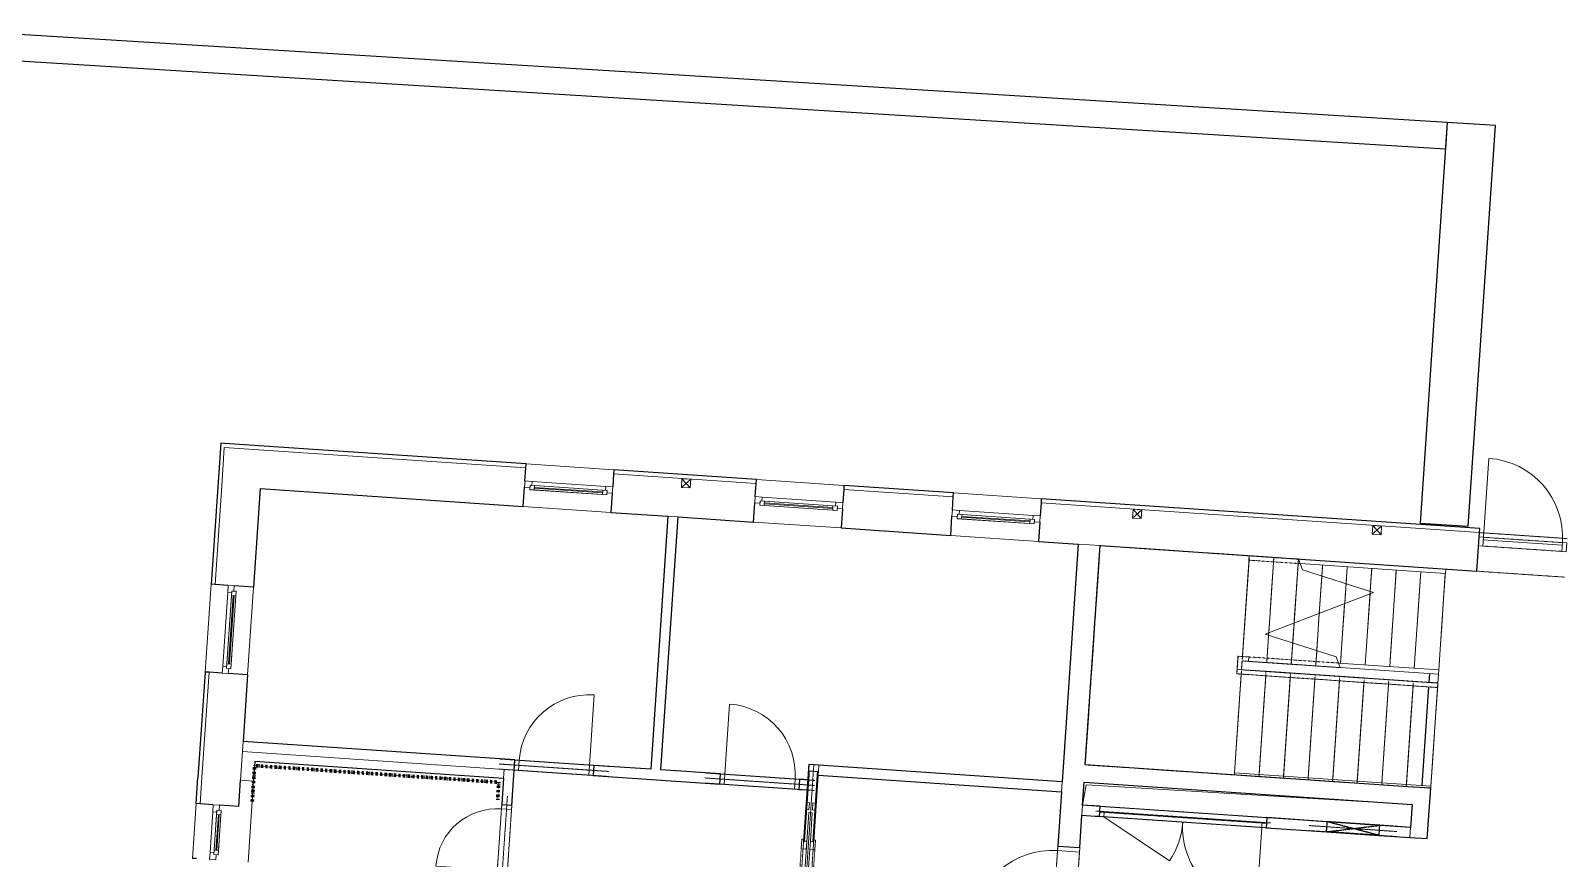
# Model space of a CAD drawing. Header units: millimetres. Extents: x -6736 to 224393, y -6260 to 72638.
# Drawn here: x 175670 to 193111, y 51600 to 61018 of the extents above; entities that cross this region are included whole.
import ezdxf

# ---------------------------------------------------------------- set-up
doc = ezdxf.new("R2010")
doc.units = ezdxf.units.MM
for name, pattern in [('HA_Dash_3mm-S1mm', [3, 2, -1]), ('HA_DashDot_2_2mm-S0_6mm', [2.2, 1, -0.6, 0, -0.6]), ('HA_DashDot_4mm-S1mm', [4, 2, -1, 0, -1])]:
    doc.linetypes.add(name, pattern=pattern)
for name, color, linetype, lineweight in [('A-AREA-____-OTLN', 9, 'Continuous', 25), ('A-DETL-GENF-OTLN', 9, 'Continuous', 9), ('A-DOOR-____-MCUT', 9, 'HA_DashDot_2_2mm-S0_6mm', 9), ('A-DOOR-____-OTLN', 9, 'Continuous', 9), ('A-DOOR-FRAM-MCUT', 9, 'Continuous', 9), ('A-DOOR-FRAM-OTLN', 9, 'Continuous', 9), ('A-FLOR-____-OTLN', 9, 'Continuous', 9), ('A-FLOR-HRAL-MBND', 9, 'HA_DashDot_4mm-S1mm', 9), ('A-FLOR-HRAL-OTLN', 9, 'Continuous', 9), ('A-GENM-____-HDLN', 9, 'HA_Dash_3mm-S1mm', 9), ('A-GENM-____-MCUT', 9, 'HA_Dash_3mm-S1mm', 25), ('A-GENM-____-OTLN', 9, 'Continuous', 9), ('A-GLAZ-____-MCUT', 9, 'Continuous', 5), ('A-GLAZ-____-OTLN', 9, 'Continuous', 5), ('A-WALL-____-MCUT', 9, 'Continuous', 25), ('A-WALL-____-OTLN', 9, 'Continuous', 9), ('I-WALL-____-MCUT', 9, 'Continuous', 25), ('I-WALL-____-OTLN', 9, 'Continuous', 9), ('M-HVAC-DUCT-OTLN', 9, 'Continuous', 9), ('S-STRS-____-MBND', 9, 'HA_DashDot_4mm-S1mm', 9), ('S-STRS-____-OTLN', 9, 'Continuous', 9)]:
    doc.layers.add(name, color=color, linetype=linetype, lineweight=lineweight)

# ---------------------------------------------------------------- blocks, each defined once
blk = doc.blocks.new('HA_DR_Single_Swing_Solid - In_BJ_800x2100-2124338-schema POHLEDU D_110_6100')
at = {"layer": 'A-DOOR-____-MCUT'}
for p, q in [((-400, 57.5), (400, 57.5)), ((-400, -57.5), (400, -57.5))]:
    blk.add_line(p, q, dxfattribs=at)
at = {"layer": 'A-DOOR-____-OTLN', "lineweight": 5}
blk.add_line((400, -857.5), (400, -57.5), dxfattribs=at)
blk.add_arc((400, -57.5), 800, 180, 270, dxfattribs=at)
at = {"layer": 'A-DOOR-FRAM-MCUT'}
for p, q in [((-400, 57.5), (-450, 57.5)), ((-450, 57.5), (-450, -57.5)), ((-400, -57.5), (-400, 57.5)), ((450, 57.5), (400, 57.5)), ((400, 57.5), (400, -57.5)), ((450, -57.5), (450, 57.5)), ((-450, -57.5), (-400, -57.5)), ((400, -57.5), (450, -57.5))]:
    blk.add_line(p, q, dxfattribs=at)
blk = doc.blocks.new('HA_DR_Single_Swing_Solid - In_BJ_800x2100-2124336-schema POHLEDU D_110_6100')
at = {"layer": 'A-DOOR-____-MCUT'}
for p, q in [((-400, 57.5), (400, 57.5)), ((-400, -57.5), (400, -57.5))]:
    blk.add_line(p, q, dxfattribs=at)
at = {"layer": 'A-DOOR-____-OTLN', "lineweight": 5}
blk.add_line((400, 857.5), (400, 57.5), dxfattribs=at)
blk.add_arc((400, 57.5), 800, 90, 180, dxfattribs=at)
at = {"layer": 'A-DOOR-FRAM-MCUT'}
for p, q in [((-450, -57.5), (-450, 57.5)), ((-450, 57.5), (-400, 57.5)), ((-400, 57.5), (-400, -57.5)), ((400, 57.5), (450, 57.5)), ((400, -57.5), (400, 57.5)), ((450, 57.5), (450, -57.5)), ((-400, -57.5), (-450, -57.5)), ((450, -57.5), (400, -57.5))]:
    blk.add_line(p, q, dxfattribs=at)
blk = doc.blocks.new('HA_DR_Single_Swing_Solid - In_BJ_700x2100-2124342-schema POHLEDU D_110_6100')
at = {"layer": 'A-DOOR-____-MCUT'}
for p, q in [((-350, 57.5), (350, 57.5)), ((-350, -57.5), (350, -57.5))]:
    blk.add_line(p, q, dxfattribs=at)
at = {"layer": 'A-DOOR-____-OTLN', "lineweight": 5}
blk.add_line((350, -757.5), (350, -57.5), dxfattribs=at)
blk.add_arc((350, -57.5), 700, 180, 270, dxfattribs=at)
at = {"layer": 'A-DOOR-FRAM-MCUT'}
for p, q in [((-350, 57.5), (-400, 57.5)), ((-400, 57.5), (-400, -57.5)), ((-350, -57.5), (-350, 57.5)), ((400, 57.5), (350, 57.5)), ((350, 57.5), (350, -57.5)), ((400, -57.5), (400, 57.5)), ((-400, -57.5), (-350, -57.5)), ((350, -57.5), (400, -57.5))]:
    blk.add_line(p, q, dxfattribs=at)
blk = doc.blocks.new('HA_DR_Single_SlidingToPocket_Solid - In_BJ_800x2100-2105140-schema POHLEDU D_110_6100')
at = {"layer": 'A-DOOR-____-MCUT'}
for p, q in [((-400, 78), (400, 78)), ((-400, -77), (400, -77))]:
    blk.add_line(p, q, dxfattribs=at)
at = {"layer": 'A-DOOR-____-MCUT', "linetype": 'Continuous', "lineweight": 5}
for p, q in [((820, 19), (-20, 19)), ((-20, 19), (-20, -20)), ((820, -20), (820, 19)), ((-20, -20), (400, -20)), ((492, -20), (820, -20)), ((100, -177), (-100, -177)), ((100, -177), (8, -231))]:
    blk.add_line(p, q, dxfattribs=at)
at = {"layer": 'A-DOOR-FRAM-MCUT'}
for p, q in [((-513, 78), (-513, 58)), ((-400, 78), (-513, 78)), ((-513, 58), (-493, 58)), ((-493, 58), (-493, -57)), ((-420, -20), (-420, 20)), ((-420, 20), (-400, 20)), ((-400, 20), (-400, 78)), ((512, 78), (400, 78)), ((400, 78), (400, 20)), ((400, 20), (492, 20)), ((492, 20), (492, 58)), ((492, 58), (512, 58)), ((512, 58), (512, 78)), ((932, 47), (852, 47)), ((852, 47), (852, 20)), ((852, 20), (932, 20)), ((932, 20), (932, 47)), ((-493, -57), (-513, -57)), ((-513, -57), (-513, -77)), ((-513, -77), (-400, -77)), ((-400, -20), (-420, -20)), ((-400, -77), (-400, -20)), ((492, -20), (400, -20)), ((400, -20), (400, -77)), ((400, -77), (512, -77)), ((492, -57), (492, -20)), ((512, -57), (492, -57)), ((512, -77), (512, -57)), ((852, -20), (852, -47)), ((932, -20), (852, -20)), ((852, -47), (932, -47)), ((932, -47), (932, -20))]:
    blk.add_line(p, q, dxfattribs=at)
blk = doc.blocks.new('HA_DR_Single_Swing_Solid - In_BJ_900x2100_Vstupni-2124274-schema POHLEDU D_110_6100')
at = {"layer": 'A-DOOR-____-MCUT'}
for p, q in [((-450, 125), (450, 125)), ((-450, -125), (450, -125))]:
    blk.add_line(p, q, dxfattribs=at)
at = {"layer": 'A-DOOR-____-OTLN'}
for p, q in [((-500, 125), (500, 125)), ((-500, -125), (500, -125))]:
    blk.add_line(p, q, dxfattribs=at)
at = {"layer": 'A-DOOR-____-OTLN', "lineweight": 5}
blk.add_line((450, -1025), (450, -125), dxfattribs=at)
blk.add_arc((450, -125), 900, 180, 270, dxfattribs=at)
at = {"layer": 'A-DOOR-FRAM-MCUT'}
for p, q in [((-450, 125), (-500, 125)), ((-500, 125), (-500, -125)), ((-450, -125), (-450, 125)), ((500, 125), (450, 125)), ((450, 125), (450, -125)), ((500, -125), (500, 125)), ((-500, -125), (-450, -125)), ((450, -125), (500, -125))]:
    blk.add_line(p, q, dxfattribs=at)
blk = doc.blocks.new('HA_WD_SinglePanel - 1000x1500-1670803-schema POHLEDU D_110_6100')
at = {"layer": 'A-GLAZ-____-MCUT'}
for p, q in [((-500, 70), (-500, 0)), ((-420, 70), (-500, 70)), ((-500, 0), (-440, 0)), ((-440, -25), (-440, 25)), ((-440, 25), (-390, 25)), ((-420, 25), (-420, 70)), ((-390, 25), (-390, -25)), ((390, 5), (-390, 5)), ((390, -25), (390, 25)), ((390, 25), (440, 25)), ((500, 70), (420, 70)), ((420, 70), (420, 25)), ((440, 25), (440, -25)), ((440, 0), (500, 0)), ((500, 0), (500, 70)), ((-390, -25), (-440, -25)), ((390, -5), (-390, -5)), ((440, -25), (390, -25))]:
    blk.add_line(p, q, dxfattribs=at)
at = {"layer": 'A-GLAZ-____-OTLN'}
for p, q in [((440, 25), (-440, 25)), ((-440, -25), (-440, 25)), ((420, 70), (-420, 70)), ((390, 25), (-390, 25)), ((440, 25), (440, -25)), ((-440, -25), (440, -25)), ((390, -25), (-390, -25))]:
    blk.add_line(p, q, dxfattribs=at)
blk = doc.blocks.new('HA_WD_SinglePanel - 625x1000-1670806-schema POHLEDU D_110_6100')
at = {"layer": 'A-GLAZ-____-MCUT'}
for p, q in [((-313, 70), (-313, 0)), ((-233, 70), (-313, 70)), ((-313, 0), (-253, 0)), ((-253, -25), (-253, 25)), ((-253, 25), (-203, 25)), ((-233, 25), (-233, 70)), ((-203, 25), (-203, -25)), ((202, 5), (-203, 5)), ((202, -25), (202, 25)), ((202, 25), (252, 25)), ((312, 70), (232, 70)), ((232, 70), (232, 25)), ((252, 25), (252, -25)), ((252, 0), (312, 0)), ((312, 0), (312, 70)), ((-203, -25), (-253, -25)), ((202, -5), (-203, -5)), ((252, -25), (202, -25))]:
    blk.add_line(p, q, dxfattribs=at)
at = {"layer": 'A-GLAZ-____-OTLN'}
for p, q in [((252, 25), (-253, 25)), ((-253, -25), (-253, 25)), ((232, 70), (-233, 70)), ((202, 25), (-203, 25)), ((252, 25), (252, -25)), ((-253, -25), (252, -25)), ((202, -25), (-203, -25))]:
    blk.add_line(p, q, dxfattribs=at)
blk = doc.blocks.new('Top Rail Type - Top Rail_Internal_-1408388-schema POHLEDU D_110_6100')
at = {"layer": 'A-FLOR-HRAL-MBND'}
for p, q in [((4901, 55452), (4901, 55502)), ((5461, 55502), (4901, 55502)), ((5484, 55452), (4901, 55452))]:
    blk.add_line(p, q, dxfattribs=at)
at = {"layer": 'A-FLOR-HRAL-OTLN'}
for p, q in [((5461, 55502), (5484, 55452)), ((7141, 55502), (5461, 55502)), ((7141, 55452), (7141, 55502)), ((7141, 55452), (5484, 55452))]:
    blk.add_line(p, q, dxfattribs=at)
blk = doc.blocks.new('Top Rail Type - Top Rail_Internal_-1408404-schema POHLEDU D_110_6100')
at = {"layer": 'A-FLOR-HRAL-MBND'}
for p, q in [((4850, 54353), (4850, 54152)), ((4975, 54353), (4850, 54353)), ((4900, 54303), (4900, 54202)), ((4975, 54303), (4900, 54303)), ((5997, 54353), (4975, 54353)), ((6020, 54303), (4975, 54303)), ((4850, 54152), (7141, 54152)), ((4900, 54202), (7141, 54202)), ((7141, 54202), (7141, 54152))]:
    blk.add_line(p, q, dxfattribs=at)
at = {"layer": 'A-FLOR-HRAL-OTLN'}
for p, q in [((5997, 54353), (6020, 54303)), ((7141, 54353), (5997, 54353)), ((7141, 54303), (6020, 54303)), ((7141, 54303), (7141, 54353))]:
    blk.add_line(p, q, dxfattribs=at)
blk = doc.blocks.new('HA_GM_Shaft_Rectangle - Default-2031605-schema POHLEDU D_110_6100')
at = {"layer": 'A-DETL-GENF-OTLN'}
for p, q in [((26, -26), (3740, 0)), ((0, -260), (26, -26))]:
    blk.add_line(p, q, dxfattribs=at)
at = {"layer": 'A-GENM-____-OTLN'}
for p, q in [((0, -260), (0, 0)), ((0, 0), (3740, 0)), ((3740, 0), (3740, -260)), ((3740, -260), (0, -260))]:
    blk.add_line(p, q, dxfattribs=at)
blk = doc.blocks.new('HA_GM_Tiling_LineBased - Generic Tiles-2043970-schema POHLEDU D_110_6100')
at = {"layer": 'A-GENM-____-OTLN', "linetype": 'HA_DashDot_4mm-S1mm', "lineweight": 80}
blk.add_line((50, -50), (475, -50), dxfattribs=at)
blk = doc.blocks.new('HA_GM_Tiling_LineBased - Generic Tiles-2044023-schema POHLEDU D_110_6100')
at = {"layer": 'A-GENM-____-OTLN', "linetype": 'HA_DashDot_4mm-S1mm', "lineweight": 80}
blk.add_line((50, -50), (2835, -50), dxfattribs=at)
blk = doc.blocks.new('HA_GM_Tiling_LineBased - Generic Tiles-2043971-schema POHLEDU D_110_6100')
at = {"layer": 'A-GENM-____-OTLN', "linetype": 'HA_DashDot_4mm-S1mm', "lineweight": 80}
blk.add_line((50, -50), (250, -50), dxfattribs=at)
blk = doc.blocks.new('HA_DR_Single_Swing_Solid_ButtFrame - In_FAS_900x2350_Unik-2005942-schema POHLEDU D_110_6100')
at = {"layer": 'A-DOOR-____-MCUT'}
for p, q in [((-450, -70), (450, -70)), ((-450, -170), (450, -170))]:
    blk.add_line(p, q, dxfattribs=at)
at = {"layer": 'A-DOOR-____-OTLN', "lineweight": 5}
blk.add_line((450, -1070), (450, -170), dxfattribs=at)
blk.add_arc((450, -170), 900, 180, 270, dxfattribs=at)
at = {"layer": 'A-DOOR-FRAM-MCUT'}
for p, q in [((-450, -70), (-500, -70)), ((-500, -70), (-500, -170)), ((-500, -170), (-450, -170)), ((-450, -170), (-450, -70)), ((500, -70), (450, -70)), ((450, -70), (450, -170)), ((450, -170), (500, -170)), ((500, -170), (500, -70))]:
    blk.add_line(p, q, dxfattribs=at)
at = {"layer": 'A-DOOR-FRAM-OTLN', "linetype": 'HA_DashDot_2_2mm-S0_6mm'}
for p, q in [((500, 220), (-500, 220)), ((500, -220), (-500, -220))]:
    blk.add_line(p, q, dxfattribs=at)
blk = doc.blocks.new('HA_DR_Double_Swing_Solid_wCasing - In_1800x2100_900-1873957-schema POHLEDU D_110_6100')
at = {"layer": 'A-DOOR-____-MCUT'}
for p, q in [((-900, -7.5), (900, -7.5)), ((-900, -57.5), (900, -57.5))]:
    blk.add_line(p, q, dxfattribs=at)
at = {"layer": 'A-DOOR-____-OTLN', "lineweight": 5}
for p, q in [((-120.6, -507.5), (-900, -57.5)), ((900, -957.5), (900, -57.5))]:
    blk.add_line(p, q, dxfattribs=at)
for centre, start, end in [((-900, -57.5), 330, 360), ((900, -57.5), 180, 270)]:
    blk.add_arc(centre, 900, start, end, dxfattribs=at)
at = {"layer": 'A-DOOR-FRAM-MCUT'}
for p, q in [((-900, -7.5), (-950, -7.5)), ((-950, -7.5), (-950, -57.5)), ((-950, -57.5), (-900, -57.5)), ((-900, -57.5), (-900, -7.5)), ((950, -7.5), (900, -7.5)), ((900, -7.5), (900, -57.5)), ((900, -57.5), (950, -57.5)), ((950, -57.5), (950, -7.5))]:
    blk.add_line(p, q, dxfattribs=at)
blk = doc.blocks.new('TB_Porotherm KP11_5_1250mm - TB_Porotherm KP11_5_1250mm-1919733-schema POHLEDU D_110_6100')
at = {"layer": 'A-GENM-____-HDLN'}
for p, q in [((-625, 57.5), (625, 57.5)), ((-625, 0), (625, 0)), ((625, -57.5), (-625, -57.5))]:
    blk.add_line(p, q, dxfattribs=at)
blk = doc.blocks.new('TB_Porotherm KP11_5_1000mm - TB_Porotherm KP11_5_1000mm-1925202-schema POHLEDU D_110_6100')
at = {"layer": 'A-GENM-____-HDLN'}
for p, q in [((500, 57.5), (-500, 57.5)), ((-500, 0), (500, 0)), ((-500, -57.5), (500, -57.5))]:
    blk.add_line(p, q, dxfattribs=at)
blk = doc.blocks.new('TB_Porotherm KP11_5_2000mm - TB_Porotherm KP11_5_2000mm-1927944-schema POHLEDU D_110_6100')
at = {"layer": 'A-GENM-____-HDLN'}
for p, q in [((1000, 57.5), (-1000, 57.5)), ((-1000, 0), (1000, 0)), ((-1000, -57.5), (1000, -57.5))]:
    blk.add_line(p, q, dxfattribs=at)
blk = doc.blocks.new('HA_GM_Opening_Rectangle_WallBased - Default-2069058-schema POHLEDU D_110_6100')
at = {"layer": 'A-GENM-____-MCUT'}
for p, q in [((425, 57.5), (-175, -57.5)), ((-175, 57.5), (425, -57.5)), ((-175, 57.5), (-175, -57.5)), ((-175, 57.5), (425, 57.5)), ((425, 57.5), (425, -57.5)), ((-175, -57.5), (425, -57.5))]:
    blk.add_line(p, q, dxfattribs=at)
blk = doc.blocks.new('185-01_OBJEKT B_Central_rvt-5-schema POHLEDU D_110_6100')
at = {"layer": 'A-AREA-____-OTLN'}
for p, q in [((10615, 52429), (10691, 53551)), ((10695, 53601), (10702, 53701))]:
    blk.add_line(p, q, dxfattribs=at)
at = {"layer": 'A-FLOR-____-OTLN'}
for p, q in [((6952, 55158), (9207, 55005)), ((12209, 55163), (11311, 55224)), ((10801, 53695), (10795, 53594)), ((10791, 53545), (10715, 52422)), ((8846, 52063), (6951, 52192))]:
    blk.add_line(p, q, dxfattribs=at)
at = {"layer": 'A-WALL-____-MCUT'}
for p, q in [((-3057, 56324), (-3166, 54718)), ((-3012, 56321), (-3057, 56324)), ((420, 56088), (-3012, 56321)), ((406, 55893), (417, 56043)), ((417, 56043), (420, 56088)), ((1417, 56020), (1414, 55975)), ((3039, 55910), (1417, 56020)), ((387, 55604), (402, 55824)), ((1414, 55975), (1404, 55826)), ((3025, 55716), (3036, 55865)), ((3036, 55865), (3039, 55910)), ((4036, 55843), (4033, 55798)), ((5283, 55758), (4036, 55843)), ((-2606, 55807), (-2683, 54685)), ((-2606, 55807), (387, 55604)), ((1399, 55756), (1384, 55536)), ((3006, 55426), (3021, 55646)), ((4033, 55798), (4023, 55648)), ((5270, 55563), (5280, 55713)), ((5280, 55713), (5283, 55758)), ((6278, 55645), (6268, 55496)), ((6281, 55690), (6278, 55645)), ((11270, 55352), (6281, 55690)), ((1384, 55536), (2033, 55492)), ((2148, 55485), (3006, 55426)), ((4018, 55578), (4003, 55359)), ((5251, 55274), (5265, 55494)), ((4003, 55359), (5251, 55274)), ((6263, 55426), (6248, 55206)), ((11237, 54868), (11267, 55307)), ((11267, 55307), (11270, 55352)), ((6248, 55206), (6702, 55176)), ((6952, 55159), (11237, 54868)), ((-3121, 54715), (-3166, 54718)), ((-2972, 54705), (-3121, 54715)), ((-2683, 54685), (-2902, 54700)), ((-3234, 53720), (-3316, 52521)), ((-3189, 53717), (-3234, 53720)), ((-3040, 53707), (-3189, 53717)), ((-2750, 53687), (-2970, 53702)), ((-2750, 53687), (-2802, 52929)), ((-3336, 52223), (-3316, 52521)), ((-2852, 52191), (-2832, 52488)), ((-3291, 52220), (-3336, 52223)), ((-3141, 52210), (-3291, 52220)), ((-2852, 52191), (-3071, 52206)), ((-3333, 51597), (-3378, 51600))]:
    blk.add_line(p, q, dxfattribs=at)
at = {"layer": 'A-WALL-____-MCUT', "lineweight": 9}
for p, q in [((-3016, 56276), (-3045, 55837)), ((-3045, 55837), (-3016, 56276)), ((417, 56043), (-3016, 56276)), ((-3016, 56276), (417, 56043)), ((-3045, 55837), (-3121, 54715)), ((-3121, 54715), (-3045, 55837)), ((3036, 55865), (1414, 55975)), ((1414, 55975), (3036, 55865)), ((5280, 55713), (4033, 55798)), ((4033, 55798), (5280, 55713)), ((11267, 55307), (6278, 55645)), ((6278, 55645), (11267, 55307)), ((2148, 55485), (2033, 55492)), ((6952, 55159), (6702, 55176)), ((-3189, 53717), (-3271, 52518)), ((-3271, 52518), (-3189, 53717)), ((-2802, 52929), (-2809, 52814)), ((-2832, 52488), (-2816, 52714)), ((-2816, 52714), (-2832, 52488)), ((-2809, 52814), (-2816, 52714)), ((-2809, 52814), (169, 52612)), ((169, 52612), (-2809, 52814)), ((-3271, 52518), (-3291, 52220)), ((-3291, 52220), (-3271, 52518)), ((162, 52512), (169, 52612)), ((6511, 52357), (6519, 52472)), ((6751, 52205), (6743, 52091)), ((10475, 51837), (10483, 51952))]:
    blk.add_line(p, q, dxfattribs=at)
at = {"layer": 'A-WALL-____-OTLN'}
for p, q in [((420, 56088), (1417, 56020)), ((3039, 55910), (4036, 55843)), ((5283, 55758), (6281, 55690)), ((1384, 55536), (387, 55604)), ((4003, 55359), (3006, 55426)), ((6248, 55206), (5251, 55274)), ((-3234, 53720), (-3166, 54718)), ((-2683, 54685), (-2750, 53687)), ((-3378, 51600), (-3336, 52223))]:
    blk.add_line(p, q, dxfattribs=at)
at = {"layer": 'I-WALL-____-MCUT'}
for p, q in [((2033, 55492), (1838, 52614)), ((1952, 52606), (2148, 55485)), ((6702, 55176), (6519, 52472)), ((6782, 52664), (6952, 55159)), ((291, 52719), (-2802, 52929)), ((-2667, 52704), (-2682, 52478)), ((-2667, 52704), (162, 52512)), ((283, 52604), (291, 52719)), ((162, 52512), (142, 52213)), ((256, 52205), (283, 52604)), ((1189, 52658), (1181, 52543)), ((1181, 52543), (2623, 52445)), ((1838, 52614), (1189, 52658)), ((2631, 52560), (1952, 52606)), ((2623, 52445), (2631, 52560)), ((3529, 52499), (3521, 52385)), ((3624, 52493), (3529, 52499)), ((3586, 51796), (3638, 52552)), ((3628, 52553), (3624, 52493)), ((3635, 52667), (3628, 52553)), ((6519, 52472), (3635, 52667)), ((3638, 52552), (3640, 52594)), ((3640, 52594), (3735, 52588)), ((3732, 52546), (3681, 51790)), ((3691, 51789), (3742, 52545)), ((3735, 52588), (3732, 52546)), ((3742, 52545), (6511, 52357)), ((10514, 52411), (6782, 52664)), ((3521, 52385), (3616, 52378)), ((3616, 52378), (3576, 51797)), ((6511, 52357), (6469, 51738)), ((6751, 52205), (6769, 52465)), ((6769, 52465), (10500, 52212)), ((10713, 52398), (10514, 52411)), ((10674, 51824), (10713, 52398)), ((142, 52213), (256, 52205)), ((6951, 52192), (6751, 52205)), ((6943, 52077), (6951, 52192)), ((10500, 52212), (10483, 51952)), ((6718, 51722), (6743, 52091)), ((6743, 52091), (6943, 52077)), ((8846, 52063), (8839, 51948)), ((9535, 52016), (8846, 52063)), ((10133, 51976), (9535, 52016)), ((10483, 51952), (10133, 51976)), ((8839, 51948), (9527, 51902)), ((9527, 51902), (10126, 51861)), ((10126, 51861), (10475, 51837)), ((10475, 51837), (10674, 51824)), ((3576, 51797), (3586, 51796)), ((3681, 51790), (3691, 51789)), ((6469, 51738), (6718, 51722))]:
    blk.add_line(p, q, dxfattribs=at)
at = {"layer": 'I-WALL-____-OTLN'}
for q in [(-2832, 52488), (-2744, 51557)]:
    blk.add_line((-2682, 52478), q, dxfattribs=at)
at = {"layer": 'M-HVAC-DUCT-OTLN', "lineweight": 5}
for p, q in [((2186, 55821), (2192, 55920)), ((2292, 55914), (2186, 55821)), ((2285, 55814), (2186, 55821)), ((2285, 55814), (2192, 55920)), ((2192, 55920), (2292, 55914)), ((2292, 55914), (2285, 55814)), ((7319, 55472), (7326, 55572)), ((7425, 55565), (7319, 55472)), ((7419, 55465), (7319, 55472)), ((7419, 55465), (7326, 55572)), ((7326, 55572), (7425, 55565)), ((7425, 55565), (7419, 55465)), ((10047, 55287), (10054, 55387)), ((10154, 55380), (10047, 55287)), ((10147, 55280), (10054, 55387)), ((10054, 55387), (10154, 55380)), ((10154, 55380), (10147, 55280)), ((10147, 55280), (10047, 55287))]:
    blk.add_line(p, q, dxfattribs=at)
at = {"layer": 'S-STRS-____-MBND'}
for p, q in [((6952, 55159), (6782, 52664)), ((8648, 55043), (6952, 55159)), ((8567, 53846), (8648, 55043)), ((8567, 53846), (8648, 55043)), ((9207, 55006), (8648, 55043)), ((8869, 54165), (8927, 55025)), ((8869, 54165), (8927, 55025)), ((9157, 54277), (9206, 55006)), ((9157, 54277), (9206, 55006)), ((9445, 54388), (9474, 54813)), ((9445, 54388), (9474, 54813)), ((9733, 54499), (9749, 54726)), ((9733, 54499), (9749, 54726)), ((10022, 54611), (10024, 54639)), ((10022, 54611), (10024, 54639)), ((8846, 53827), (8867, 54137)), ((8846, 53827), (8867, 54137)), ((9125, 53808), (9142, 54050)), ((9125, 53808), (9142, 54050)), ((9405, 53789), (9416, 53963)), ((9405, 53789), (9416, 53963)), ((8560, 53746), (8478, 52549)), ((8560, 53746), (8478, 52549)), ((8560, 53746), (8567, 53846)), ((8560, 53746), (10795, 53595)), ((9684, 53770), (8567, 53846)), ((8839, 53728), (8758, 52530)), ((8839, 53728), (8758, 52530)), ((9118, 53709), (9037, 52511)), ((9118, 53709), (9037, 52511)), ((9398, 53690), (9317, 52492)), ((9398, 53690), (9317, 52492)), ((9677, 53671), (9596, 52473)), ((9677, 53671), (9596, 52473)), ((9957, 53652), (9875, 52454)), ((9957, 53652), (9875, 52454)), ((10236, 53633), (10155, 52435)), ((10236, 53633), (10155, 52435)), ((10515, 53614), (10434, 52416)), ((10515, 53614), (10434, 52416)), ((10795, 53595), (10713, 52398)), ((6782, 52664), (8478, 52549)), ((8478, 52549), (10713, 52398))]:
    blk.add_line(p, q, dxfattribs=at)
at = {"layer": 'S-STRS-____-MBND', "linetype": 'Continuous', "lineweight": 5}
for p, q in [((9227, 54954), (9254, 54882)), ((9254, 54882), (10063, 54626)), ((10063, 54626), (8828, 54149)), ((8828, 54149), (9636, 53894)), ((9636, 53894), (9664, 53822))]:
    blk.add_line(p, q, dxfattribs=at)
at = {"layer": 'S-STRS-____-OTLN', "linetype": 'HA_DashDot_4mm-S1mm'}
for p, q in [((9474, 54813), (9482, 54936)), ((9749, 54726), (9762, 54917)), ((10024, 54639), (10041, 54898)), ((10246, 53783), (10321, 54879)), ((10525, 53764), (10600, 54860)), ((10805, 53745), (10879, 54842)), ((9967, 53802), (10022, 54611)), ((9687, 53821), (9733, 54499)), ((9142, 54050), (9157, 54277)), ((9416, 53963), (9445, 54388)), ((8867, 54137), (8869, 54165))]:
    blk.add_line(p, q, dxfattribs=at)
at = {"layer": 'S-STRS-____-OTLN'}
for p, q in [((9474, 54813), (9482, 54936)), ((9749, 54726), (9762, 54917)), ((10024, 54639), (10041, 54898)), ((10246, 53783), (10321, 54879)), ((10525, 53764), (10600, 54860)), ((10805, 53745), (10879, 54842)), ((9967, 53802), (10022, 54611)), ((9687, 53821), (9733, 54499)), ((9142, 54050), (9157, 54277)), ((9416, 53963), (9445, 54388)), ((8867, 54137), (8869, 54165)), ((9684, 53770), (9684, 53770)), ((9963, 53751), (9684, 53770)), ((10243, 53732), (9963, 53751)), ((10522, 53714), (10243, 53732)), ((10801, 53695), (10522, 53714))]:
    blk.add_line(p, q, dxfattribs=at)
at = {"layer": 'A-DOOR-____-OTLN', "lineweight": 9}
for name, p, rotation in [('HA_DR_Single_Swing_Solid_ButtFrame - In_FAS_900x2350_Unik-2005942-schema POHLEDU D_110_6100', (11751, 55053), 176.1172724189429), ('HA_DR_Single_Swing_Solid - In_BJ_800x2100-2124336-schema POHLEDU D_110_6100', (736, 52631), 356.1172724189428), ('HA_DR_Single_Swing_Solid - In_BJ_800x2100-2124338-schema POHLEDU D_110_6100', (3076, 52472), 176.1172724189429), ('HA_DR_Single_Swing_Solid - In_BJ_700x2100-2124342-schema POHLEDU D_110_6100', (172, 51810), 266.1172724189429), ('HA_DR_Single_SlidingToPocket_Solid - In_BJ_800x2100-2105140-schema POHLEDU D_110_6100', (3600, 51302), 86.1172724189423), ('HA_DR_Double_Swing_Solid_wCasing - In_1800x2100_900-1873957-schema POHLEDU D_110_6100', (7895, 52070), 356.1172724189428), ('HA_DR_Single_Swing_Solid - In_BJ_900x2100_Vstupni-2124274-schema POHLEDU D_110_6100', (6560, 51231), 266.1172724189429)]:
    blk.add_blockref(name, p, dxfattribs=dict(at, rotation=rotation))
at = {"layer": 'A-FLOR-HRAL-OTLN', "lineweight": 9, "rotation": 356.1172724189431}
for name in ['Top Rail Type - Top Rail_Internal_-1408388-schema POHLEDU D_110_6100', 'Top Rail Type - Top Rail_Internal_-1408404-schema POHLEDU D_110_6100']:
    blk.add_blockref(name, (0, 0), dxfattribs=at)
at = {"layer": 'A-GENM-____-OTLN', "lineweight": 9}
for name, p, rotation in [('TB_Porotherm KP11_5_1250mm - TB_Porotherm KP11_5_1250mm-1919733-schema POHLEDU D_110_6100', (736, 52631), 356.1172724189431), ('HA_GM_Tiling_LineBased - Generic Tiles-2043970-schema POHLEDU D_110_6100', (-2752, 52184), 86.117272418943), ('HA_GM_Tiling_LineBased - Generic Tiles-2044023-schema POHLEDU D_110_6100', (-2716, 52708), 356.1172724189429), ('TB_Porotherm KP11_5_1250mm - TB_Porotherm KP11_5_1250mm-1919733-schema POHLEDU D_110_6100', (3076, 52472), 356.1172724189431), ('TB_Porotherm KP11_5_2000mm - TB_Porotherm KP11_5_2000mm-1927944-schema POHLEDU D_110_6100', (3625, 51666), 266.1172724189429), ('HA_GM_Tiling_LineBased - Generic Tiles-2043971-schema POHLEDU D_110_6100', (162, 52512), 266.117272418943), ('HA_GM_Shaft_Rectangle - Default-2031605-schema POHLEDU D_110_6100', (6769, 52465), 356.1172724189424), ('TB_Porotherm KP11_5_1000mm - TB_Porotherm KP11_5_1000mm-1925202-schema POHLEDU D_110_6100', (172, 51810), 266.1172724189429), ('TB_Porotherm KP11_5_2000mm - TB_Porotherm KP11_5_2000mm-1927944-schema POHLEDU D_110_6100', (7895, 52070), 356.1172724189435), ('TB_Porotherm KP11_5_1000mm - TB_Porotherm KP11_5_1000mm-1925202-schema POHLEDU D_110_6100', (9830, 51939), 356.1172724189435), ('HA_GM_Opening_Rectangle_WallBased - Default-2069058-schema POHLEDU D_110_6100', (9955, 51930), 176.1172724189429)]:
    blk.add_blockref(name, p, dxfattribs=dict(at, rotation=rotation))
at = {"layer": 'A-GLAZ-____-OTLN', "lineweight": 9}
for name, p, rotation in [('HA_WD_SinglePanel - 1000x1500-1670803-schema POHLEDU D_110_6100', (901, 55790), 356.1172724189428), ('HA_WD_SinglePanel - 1000x1500-1670803-schema POHLEDU D_110_6100', (3520, 55612), 356.1172724189428), ('HA_WD_SinglePanel - 1000x1500-1670803-schema POHLEDU D_110_6100', (5764, 55460), 356.1172724189428), ('HA_WD_SinglePanel - 1000x1500-1670803-schema POHLEDU D_110_6100', (-2936, 54201), 86.11727241894292), ('HA_WD_SinglePanel - 625x1000-1670806-schema POHLEDU D_110_6100', (-3092, 51894), 86.11727241894292)]:
    blk.add_blockref(name, p, dxfattribs=dict(at, rotation=rotation))
blk = doc.blocks.new('HA_GM_Shaft_Rectangle - Default-2321896-schema POHLEDU D_110_6100')
at = {"layer": 'A-DETL-GENF-OTLN'}
for p, q in [((26, -26), (3740, 0)), ((0, -260), (26, -26))]:
    blk.add_line(p, q, dxfattribs=at)
at = {"layer": 'A-GENM-____-OTLN'}
blk.add_line((2100, -260), (200, -260), dxfattribs=at)
blk = doc.blocks.new('Top Rail Type - Top Rail_Internal_-1408601-schema POHLEDU D_110_6100')
at = {"layer": 'A-FLOR-HRAL-OTLN'}
for p, q in [((8644, 54993), (8648, 55043)), ((8684, 54990), (8644, 54993))]:
    blk.add_line(p, q, dxfattribs=at)
blk = doc.blocks.new('Top Rail Type - Top Rail_Internal_-V96-schema POHLEDU D_110_6100')
at = {"layer": 'A-FLOR-HRAL-OTLN'}
for p, q in [((8644, 54993), (8648, 55043)), ((8684, 54990), (8644, 54993))]:
    blk.add_line(p, q, dxfattribs=at)
blk = doc.blocks.new('Top Rail Type - Top Rail_Internal_-1408617-schema POHLEDU D_110_6100')
at = {"layer": 'A-FLOR-HRAL-OTLN'}
for p, q in [((8511, 53775), (8520, 53900)), ((8520, 53900), (8644, 53891)), ((8509, 53749), (8506, 53700)), ((8506, 53700), (8509, 53749)), ((8509, 53749), (8511, 53775)), ((8509, 53749), (10795, 53594)), ((8561, 53772), (8559, 53746)), ((8566, 53847), (8561, 53772)), ((8641, 53842), (8566, 53847)), ((8644, 53891), (8641, 53842)), ((10791, 53545), (8506, 53700)), ((10795, 53594), (10791, 53545))]:
    blk.add_line(p, q, dxfattribs=at)
blk = doc.blocks.new('Top Rail Type - Top Rail_Internal_-V97-schema POHLEDU D_110_6100')
at = {"layer": 'A-FLOR-HRAL-OTLN'}
for p, q in [((8520, 53900), (8509, 53749)), ((8644, 53891), (8520, 53900)), ((8566, 53847), (8559, 53746)), ((8559, 53746), (10795, 53594)), ((8641, 53842), (8566, 53847)), ((8506, 53700), (10791, 53545)), ((10795, 53594), (10791, 53545))]:
    blk.add_line(p, q, dxfattribs=at)
blk = doc.blocks.new('Top Rail Type - Top Rail_Internal_-2229680-schema POHLEDU D_110_6100')
at = {"layer": 'A-FLOR-HRAL-OTLN'}
for p, q in [((8478, 52549), (8480, 52574)), ((8480, 52574), (10715, 52422)), ((10715, 52422), (10713, 52398))]:
    blk.add_line(p, q, dxfattribs=at)
blk = doc.blocks.new('Top Rail Type - Top Rail_Internal_-V107-schema POHLEDU D_110_6100')
at = {"layer": 'A-FLOR-HRAL-OTLN'}
for p, q in [((8480, 52574), (8478, 52549)), ((8480, 52574), (10715, 52422)), ((10715, 52422), (10713, 52398))]:
    blk.add_line(p, q, dxfattribs=at)

msp = doc.modelspace()

# ---------------------------------------------------------------- linework, layer by layer
at = {"layer": 'A-WALL-____-MCUT'}
for p, q in [((191790, 59972), (174857, 61018)), ((174838, 60719), (191770, 59673)), ((191790, 59972), (191481, 55415)), ((191788, 59972), (191770, 59673)), ((192339, 59937), (191788, 59972)), ((192029, 55378), (192339, 59937)), ((191481, 55415), (192029, 55378))]:
    msp.add_line(p, q, dxfattribs=at)
at = {"layer": 'A-WALL-____-OTLN'}
msp.add_line((192156, 55307), (193154, 55239), dxfattribs=at)
at = {"layer": 'S-STRS-____-OTLN'}
for p, q in [((189459, 53897), (189534, 54993)), ((189758, 54165), (189816, 55024)), ((190046, 54277), (190096, 55005)), ((190334, 54388), (190363, 54813)), ((190623, 54499), (190638, 54726)), ((190911, 54611), (190913, 54639)), ((189735, 53827), (189756, 54137)), ((190014, 53808), (190031, 54050)), ((190294, 53789), (190306, 53963)), ((189449, 53746), (189456, 53846)), ((189449, 53746), (189728, 53728)), ((189735, 53827), (189456, 53846)), ((189728, 53728), (190008, 53709)), ((190014, 53808), (189735, 53827)), ((190294, 53789), (190014, 53808)), ((190573, 53770), (190294, 53789)), ((189446, 53696), (189369, 52574)), ((189725, 53677), (189649, 52555)), ((190004, 53658), (189928, 52536)), ((190008, 53709), (190287, 53690)), ((190284, 53639), (190207, 52517)), ((190287, 53690), (190566, 53671)), ((190563, 53620), (190487, 52498)), ((190566, 53671), (190846, 53652)), ((190842, 53601), (190766, 52479)), ((190846, 53652), (191125, 53633)), ((191122, 53582), (191046, 52460)), ((191125, 53633), (191404, 53614)), ((191401, 53563), (191325, 52441)), ((191404, 53614), (191684, 53595)), ((191680, 53545), (191604, 52422))]:
    msp.add_line(p, q, dxfattribs=at)
at = {"layer": 'S-STRS-____-OTLN', "linetype": 'HA_DashDot_4mm-S1mm'}
for p, q in [((189459, 53897), (189534, 54993)), ((189758, 54165), (189816, 55024)), ((190046, 54277), (190096, 55005)), ((190334, 54388), (190363, 54813)), ((190623, 54499), (190638, 54726)), ((190911, 54611), (190913, 54639)), ((189735, 53827), (189756, 54137)), ((190014, 53808), (190031, 54050)), ((190294, 53789), (190306, 53963)), ((189446, 53696), (189369, 52574)), ((189725, 53677), (189649, 52555)), ((190004, 53658), (189928, 52536)), ((190284, 53639), (190207, 52517)), ((190563, 53620), (190487, 52498)), ((190842, 53601), (190766, 52479)), ((191122, 53582), (191046, 52460)), ((191401, 53563), (191325, 52441))]:
    msp.add_line(p, q, dxfattribs=at)

# ---------------------------------------------------------------- block references
at = {"color": 50, "lineweight": 5}
msp.add_blockref('185-01_OBJEKT B_Central_rvt-5-schema POHLEDU D_110_6100', (180889, 0), dxfattribs=at)
at = {"layer": 'A-FLOR-HRAL-OTLN'}
for name in ['Top Rail Type - Top Rail_Internal_-1408601-schema POHLEDU D_110_6100', 'Top Rail Type - Top Rail_Internal_-V96-schema POHLEDU D_110_6100', 'Top Rail Type - Top Rail_Internal_-1408617-schema POHLEDU D_110_6100', 'Top Rail Type - Top Rail_Internal_-V97-schema POHLEDU D_110_6100', 'Top Rail Type - Top Rail_Internal_-2229680-schema POHLEDU D_110_6100', 'Top Rail Type - Top Rail_Internal_-V107-schema POHLEDU D_110_6100']:
    msp.add_blockref(name, (180889, 0), dxfattribs=at)
at = {"layer": 'A-GENM-____-OTLN', "lineweight": 5, "rotation": 356.1172724189428}
msp.add_blockref('HA_GM_Shaft_Rectangle - Default-2321896-schema POHLEDU D_110_6100', (187658, 52465), dxfattribs=at)

doc.saveas('drawing.dxf')
